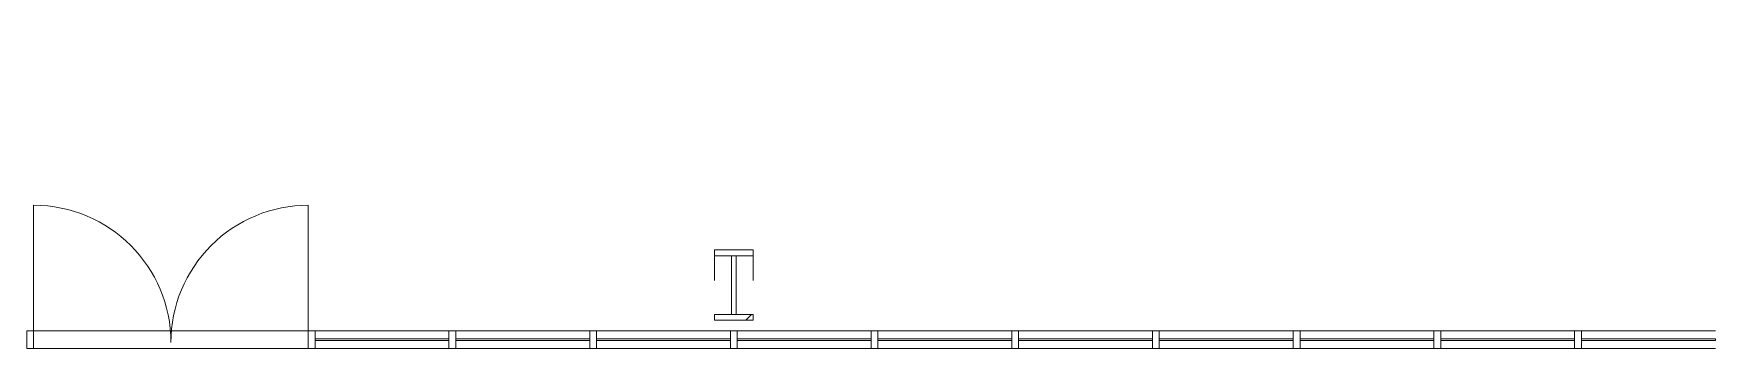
# Model space of a CAD drawing. Header units: inches. Extents: x 20001 to 27263, y -26025 to -18997.
# Drawn here: x 24063.8 to 24496.3, y -22366.8 to -22285.9 of the extents above; entities that cross this region are included whole.
import ezdxf

# ---------------------------------------------------------------- set-up
doc = ezdxf.new("R2010")
doc.units = ezdxf.units.IN
doc.header["$MEASUREMENT"] = 0
for name, color, linetype, lineweight in [('A-DOOR', 31, 'Continuous', 13), ('A-GLAZ-CURT', 52, 'Continuous', 13), ('A-GLAZ-CWMG', 51, 'Continuous', 13), ('S-BEAM', 12, 'Continuous', 13)]:
    doc.layers.add(name, color=color, linetype=linetype, lineweight=lineweight)
pattern_1 = [(225, (24243.89, -22360.053), (25.342707, -25.342707), []), (225, (24243.89, -22398.453), (25.342707, -25.342707), [])]

# ---------------------------------------------------------------- blocks, each defined once
blk = doc.blocks.new('columns and girder2 - one-V27-Site Plan - Phase 1')
at = {"layer": 'S-BEAM', "lineweight": 9}
h = blk.add_hatch(dxfattribs=at)
h.set_pattern_fill('FP_22', color=256, style=0, pattern_type=2)
h.set_pattern_definition(pattern_1)
h.paths.add_polyline_path([(5, -0.5), (-5, -0.5), (-5, -2), (5, -2)], flags=0)
h.paths.add_polyline_path([(-5, -17.03), (-5, -18.55), (5, -18.55), (5, -17.03)], flags=0)
h.paths.add_polyline_path([(5, -1204.89), (-5, -1204.89), (-5, -1206.4), (5, -1206.4)], flags=0)
h.paths.add_polyline_path([(5, -1224.25), (-5, -1224.25), (-5, -1225), (5, -1225)], flags=0)
h = blk.add_hatch(dxfattribs=at)
h.set_pattern_fill('FP_22', color=256, style=0, pattern_type=2)
h.set_pattern_definition(pattern_1)
h.paths.add_polyline_path([(0.62, -2), (-0.63, -2), (-0.63, -17.03), (0.62, -17.03), (0.62, -14.3)], flags=0)
h.paths.add_polyline_path([(-0.63, -1206.4), (-0.63, -1224.25), (0.62, -1224.25), (0.62, -1206.4)], flags=0)
at = {"layer": 'S-BEAM', "lineweight": 15}
for p, q in [((5, -0.5), (-5, -0.5)), ((-5, -0.5), (-5, -2)), ((-5, -2), (5, -2)), ((0.62, -2), (-0.63, -2)), ((-0.63, -2), (-0.63, -17.03)), ((0.62, -17.03), (0.62, -2)), ((5, -2), (5, -0.5)), ((5, -17.03), (-5, -17.03)), ((-5, -17.03), (-5, -18.55)), ((-0.63, -17.03), (0.62, -17.03)), ((5, -18.55), (5, -17.03)), ((-5, -18.55), (5, -18.55))]:
    blk.add_line(p, q, dxfattribs=at)
at = {"layer": 'S-BEAM'}
for p, q in [((-5, -17.03), (-5, -10.69)), ((5, -10.69), (5, -17.03))]:
    blk.add_line(p, q, dxfattribs=at)
blk = doc.blocks.new('System Panel - Interior Glazing-1220293-Site Plan - Phase 1')
at = {"layer": 'A-GLAZ-CURT', "lineweight": 9}
for p, q in [((17.21875, -0.5625), (-17.21875, -0.5625)), ((-17.21875, -0.5625), (-17.21875, -0.9375)), ((-17.21875, -0.9375), (17.21875, -0.9375)), ((17.21875, -0.9375), (17.21875, -0.5625))]:
    blk.add_line(p, q, dxfattribs=at)
blk = doc.blocks.new('Door_Single_Storefront - one-1970956-Site Plan - Phase 1')
at = {"layer": 'A-DOOR'}
blk.add_line((-17.65625, -35.3125), (-17.65625, 0), dxfattribs=at)
blk.add_arc((-17.65625, 0), 35.3125, 270, 0, dxfattribs=at)
blk = doc.blocks.new('Door_Single_Storefront - one-1970957-Site Plan - Phase 1')
at = {"layer": 'A-DOOR'}
blk.add_line((-17.65625, 35.3125), (-17.65625, 0), dxfattribs=at)
blk.add_arc((-17.65625, 0), 35.3125, 360, 90, dxfattribs=at)
blk = doc.blocks.new('Rectangular Mullion - Interior 1_75_ x 4_5_-1179494-Site Plan - Phase 1')
at = {"layer": 'A-GLAZ-CWMG'}
for p, q in [((24570.45, -22362.3), (24604.89, -22362.3)), ((24570.45, -22366.8), (24604.89, -22366.8))]:
    blk.add_line(p, q, dxfattribs=at)
blk = doc.blocks.new('Rectangular Mullion - Interior 1_75_ x 4_5_-1220290-Site Plan - Phase 1')
at = {"layer": 'A-GLAZ-CWMG'}
for p, q in [((-0.875, 3), (0.875, 3)), ((-0.875, -1.5), (-0.875, 3)), ((0.875, 3), (0.875, -1.5)), ((0.875, -1.5), (-0.875, -1.5))]:
    blk.add_line(p, q, dxfattribs=at)
blk = doc.blocks.new('Rectangular Mullion - Interior 1_75_ x 4_5_-1970954-Site Plan - Phase 1')
at = {"layer": 'A-GLAZ-CWMG'}
for p, q in [((22905.83, -22362.3), (22941.14, -22362.3)), ((22905.83, -22366.8), (22941.14, -22366.8))]:
    blk.add_line(p, q, dxfattribs=at)
blk = doc.blocks.new('Rectangular Mullion - Interior 1_75_ x 4_5_-1970955-Site Plan - Phase 1')
at = {"layer": 'A-GLAZ-CWMG'}
for p, q in [((22941.14, -22362.3), (22976.45, -22362.3)), ((22941.14, -22366.8), (22976.45, -22366.8))]:
    blk.add_line(p, q, dxfattribs=at)

msp = doc.modelspace()

# ---------------------------------------------------------------- block references
at = {"layer": 'A-DOOR'}
msp.add_blockref('Door_Single_Storefront - one-1970957-Site Plan - Phase 1', (24081.48398, -22365.30281), dxfattribs=at)
at = {"layer": 'A-DOOR', "rotation": 180}
msp.add_blockref('Door_Single_Storefront - one-1970956-Site Plan - Phase 1', (24116.79648, -22365.30281), dxfattribs=at)
at = {"layer": 'A-GLAZ-CURT', "rotation": 180}
for p in [(24153.42148, -22365.30281), (24189.60898, -22365.30281), (24225.79648, -22365.30281), (24261.98398, -22365.30281), (24298.17148, -22365.30281), (24334.35898, -22365.30281), (24370.54648, -22365.30281), (24406.73398, -22365.30281), (24442.92148, -22365.30281), (24479.10898, -22365.30281)]:
    msp.add_blockref('System Panel - Interior Glazing-1220293-Site Plan - Phase 1', p, dxfattribs=at)
at = {"layer": 'A-GLAZ-CWMG', "extrusion": (0, 0, -1)}
for p in [(-24062.95273, -22365.30281), (-24135.32773, -22365.30281), (-24171.51523, -22365.30281), (-24207.70273, -22365.30281), (-24243.89023, -22365.30281), (-24280.07773, -22365.30281), (-24316.26523, -22365.30281), (-24352.45273, -22365.30281), (-24388.64023, -22365.30281), (-24424.82773, -22365.30281), (-24461.01523, -22365.30281)]:
    msp.add_blockref('Rectangular Mullion - Interior 1_75_ x 4_5_-1220290-Site Plan - Phase 1', p, dxfattribs=at)
at = {"layer": 'A-GLAZ-CWMG'}
for name, p in [('Rectangular Mullion - Interior 1_75_ x 4_5_-1970954-Site Plan - Phase 1', (1158, 0)), ('Rectangular Mullion - Interior 1_75_ x 4_5_-1970955-Site Plan - Phase 1', (1158, 0)), ('Rectangular Mullion - Interior 1_75_ x 4_5_-1179494-Site Plan - Phase 1', (-434.25, 0)), ('Rectangular Mullion - Interior 1_75_ x 4_5_-1179494-Site Plan - Phase 1', (-398.0625, 0)), ('Rectangular Mullion - Interior 1_75_ x 4_5_-1179494-Site Plan - Phase 1', (-361.875, 0)), ('Rectangular Mullion - Interior 1_75_ x 4_5_-1179494-Site Plan - Phase 1', (-325.6875, 0)), ('Rectangular Mullion - Interior 1_75_ x 4_5_-1179494-Site Plan - Phase 1', (-289.5, 0)), ('Rectangular Mullion - Interior 1_75_ x 4_5_-1179494-Site Plan - Phase 1', (-253.3125, 0)), ('Rectangular Mullion - Interior 1_75_ x 4_5_-1179494-Site Plan - Phase 1', (-217.125, 0)), ('Rectangular Mullion - Interior 1_75_ x 4_5_-1179494-Site Plan - Phase 1', (-180.9375, 0)), ('Rectangular Mullion - Interior 1_75_ x 4_5_-1179494-Site Plan - Phase 1', (-144.75, 0)), ('Rectangular Mullion - Interior 1_75_ x 4_5_-1179494-Site Plan - Phase 1', (-108.5625, 0))]:
    msp.add_blockref(name, p, dxfattribs=at)
at = {"layer": 'S-BEAM', "rotation": 180}
msp.add_blockref('columns and girder2 - one-V27-Site Plan - Phase 1', (24243.89023, -22360.05281), dxfattribs=at)

doc.saveas('drawing.dxf')
